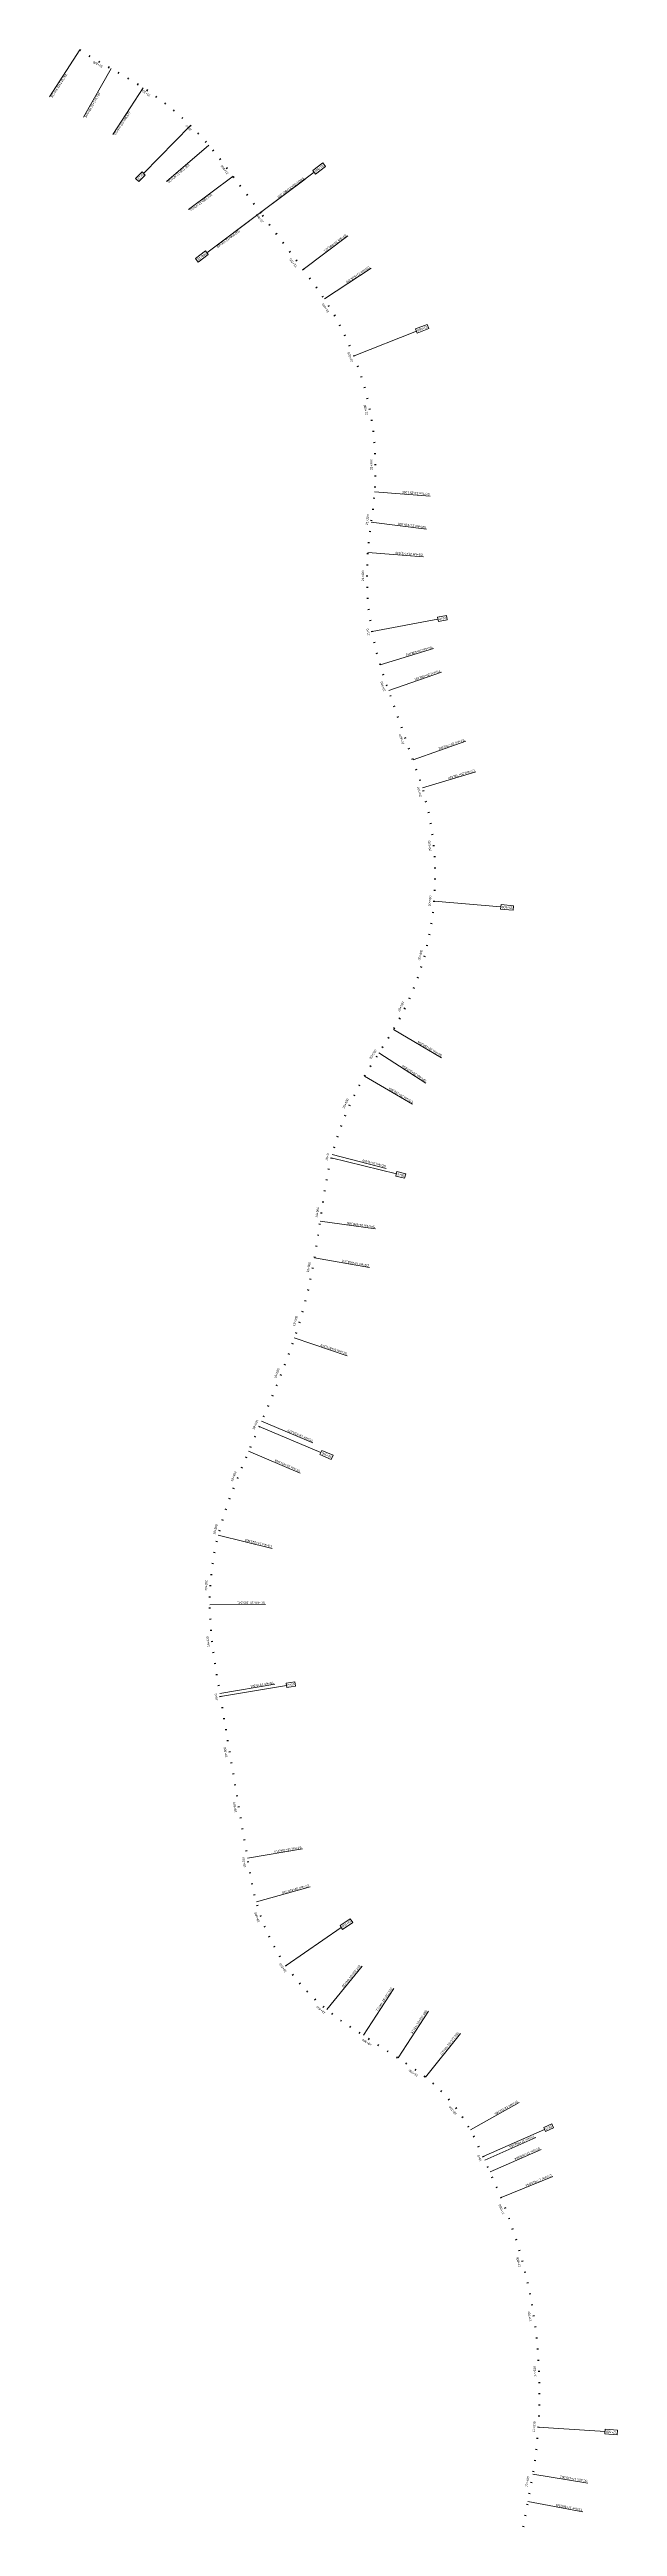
# Model space of a CAD drawing. Header units: metres. Extents: x 286368 to 330619, y 7396693 to 7466163.
# Drawn here: x 320720 to 321737, y 7405399 to 7409835 of the extents above; entities that cross this region are included whole.
import ezdxf

# ---------------------------------------------------------------- set-up
doc = ezdxf.new("R2010")
doc.units = ezdxf.units.M
doc.header["$MEASUREMENT"] = 0
for name, color, linetype, lineweight in [('U-HZ-ESTACAS', 3, 'Continuous', 30), ('U-HZ-KM', 1, 'Continuous', 20), ('U-HZ-NOTAVEIS', 2, 'Continuous', 30)]:
    doc.layers.add(name, color=color, linetype=linetype, lineweight=lineweight)
doc.layers.add('U-HZ-TRAÇO', color=3, linetype='TIC_LINE')
doc.styles.add('ARIAL', font='arial.ttf')
doc.styles.get("Standard").update_dxf_attribs({"font": 'arial.ttf'})
doc.linetypes.add('L7-V2_LINE', pattern='A,3.5,-0.25,["L7-V2",Standard,S=0.175,R=0,X=-0.05,Y=-0.1],-0.75', length=4.5)
doc.linetypes.add('TIC_LINE', pattern='A,3.5,-0.25,["TIC",Standard,S=0.175,R=0,X=-0.05,Y=-0.1],-0.5', length=4.25)

# ---------------------------------------------------------------- blocks, each defined once
blk = doc.blocks.new('AeccTick (TIC)')
at = {"layer": 'U-HZ-TRAÇO', "lineweight": -2}
blk.add_line((0, 0.75), (0, -0.75), dxfattribs=at)

msp = doc.modelspace()

# ---------------------------------------------------------------- linework, layer by layer
at = {"layer": 'U-HZ-KM', "linetype": 'Continuous', "lineweight": 0}
for p, q in [((320972.8, 7409698.7), (320888.8, 7409613)), ((320886, 7409615.8), (320874.6, 7409604.3)), ((320891.7, 7409610.2), (320886, 7409615.8)), ((320874.6, 7409604.3), (320880.4, 7409598.6)), ((320880.4, 7409598.6), (320891.7, 7409610.2)), ((321098.1, 7409543), (321002.1, 7409471)), ((320999.7, 7409474.2), (320981.8, 7409460.8)), ((320981.8, 7409460.8), (320986.7, 7409454.3)), ((320986.7, 7409454.3), (321004.5, 7409467.7)), ((321004.5, 7409467.7), (320999.7, 7409474.2))]:
    msp.add_line(p, q, dxfattribs=at)
at = {"layer": 'U-HZ-KM', "color": 1, "linetype": 'Continuous', "lineweight": 0}
for p, q in [((321098.1, 7409543), (321194, 7409615.1)), ((321209.5, 7409631.8), (321191.6, 7409618.3)), ((321191.6, 7409618.3), (321196.5, 7409611.9)), ((321196.5, 7409611.9), (321214.3, 7409625.3)), ((321214.3, 7409625.3), (321209.5, 7409631.8)), ((321265.6, 7409286.7), (321377.2, 7409330.8)), ((321396.5, 7409342.8), (321375.7, 7409334.6)), ((321375.7, 7409334.6), (321378.7, 7409327.1)), ((321378.7, 7409327.1), (321399.5, 7409335.3)), ((321399.5, 7409335.3), (321396.5, 7409342.8)), ((321431.1, 7408821.4), (321415.2, 7408818.5)), ((321415.2, 7408818.5), (321416.6, 7408810.5)), ((321432.5, 7408813.4), (321431.1, 7408821.4)), ((321297.9, 7408792.9), (321415.9, 7408814.5)), ((321416.6, 7408810.5), (321432.5, 7408813.4)), ((321408.9, 7408309.5), (321528.4, 7408299.4)), ((321528.8, 7408303.4), (321528.1, 7408295.3)), ((321528.1, 7408295.3), (321550.4, 7408293.4)), ((321551.1, 7408301.5), (321528.8, 7408303.4)), ((321550.4, 7408293.4), (321551.1, 7408301.5)), ((321224.9, 7407849.7), (321341.4, 7407821.2)), ((321342.4, 7407825.2), (321340.5, 7407817.3)), ((321340.5, 7407817.3), (321356.2, 7407813.5)), ((321358.1, 7407821.3), (321342.4, 7407825.2)), ((321356.2, 7407813.5), (321358.1, 7407821.3)), ((321095.8, 7407369), (321206.2, 7407322)), ((321207.8, 7407325.7), (321204.6, 7407318.3)), ((321204.6, 7407318.3), (321224.8, 7407309.7)), ((321228, 7407317.2), (321207.8, 7407325.7)), ((321224.8, 7407309.7), (321228, 7407317.2)), ((321159.4, 7406911.6), (321143.9, 7406909)), ((321143.9, 7406909), (321145.3, 7406901)), ((321160.8, 7406903.6), (321159.4, 7406911.6)), ((321026.3, 7406885.2), (321144.6, 7406905)), ((321145.3, 7406901), (321160.8, 7406903.6)), ((321144.1, 7406403.3), (321242.8, 7406471.4)), ((321258.6, 7406487.2), (321240.6, 7406474.7)), ((321240.6, 7406474.7), (321245.1, 7406468.1)), ((321245.1, 7406468.1), (321263.2, 7406480.5)), ((321263.2, 7406480.5), (321258.6, 7406487.2)), ((321619.6, 7406119.7), (321605.2, 7406113.4)), ((321605.2, 7406113.4), (321608.5, 7406106)), ((321608.5, 7406106), (321622.9, 7406112.3)), ((321622.9, 7406112.3), (321619.6, 7406119.7)), ((321497.1, 7406061.1), (321606.9, 7406109.7)), ((321595.4, 7405576.7), (321715.1, 7405568.5)), ((321715.4, 7405572.6), (321714.9, 7405564.5)), ((321714.9, 7405564.5), (321736.7, 7405563)), ((321737.3, 7405571.1), (321715.4, 7405572.6)), ((321736.7, 7405563), (321737.3, 7405571.1))]:
    msp.add_line(p, q, dxfattribs=at)
at = {"layer": 'U-HZ-NOTAVEIS', "color": 1, "linetype": 'Continuous', "lineweight": 0}
for p, q in [((320774.7, 7409834.2), (320720.4, 7409750.2)), ((320830.6, 7409801), (320781.2, 7409714)), ((320888.3, 7409766.6), (320833.7, 7409682.8)), ((321005.6, 7409663.6), (320929.7, 7409598.6)), ((321049.1, 7409608.3), (320969.1, 7409548.3)), ((321098.1, 7409543), (321178, 7409603.1)), ((321098.1, 7409543), (321018.1, 7409483)), ((321174.4, 7409441.3), (321254.4, 7409501.4)), ((321212.7, 7409388.3), (321296.1, 7409443.5)), ((321302.4, 7409042.8), (321402.1, 7409035.2)), ((321296.4, 7408988.4), (321395.6, 7408975.8)), ((321290.5, 7408933.9), (321390.2, 7408926.3)), ((321312.3, 7408733.1), (321408, 7408762)), ((321327.9, 7408686.7), (321422.2, 7408719.8)), ((321371.3, 7408562.9), (321465.7, 7408596)), ((321388, 7408512.7), (321483.9, 7408541.3)), ((321336.1, 7408079.6), (321422.4, 7408029.2)), ((321310.1, 7408038.1), (321394.1, 7407983.9)), ((321284.2, 7407996.5), (321370.5, 7407946.1)), ((321226.4, 7407856), (321323.3, 7407831.1)), ((321205, 7407736.6), (321304, 7407722.6)), ((321194.9, 7407670.6), (321293.3, 7407653.3)), ((321158.5, 7407527.3), (321253.3, 7407495.6)), ((321099.8, 7407378.5), (321191.8, 7407339.3)), ((321076.9, 7407324.5), (321168.9, 7407285.3)), ((321022.2, 7407174.3), (321119.2, 7407150.1)), ((321007.3, 7407049.2), (321107.3, 7407050.1)), ((321025.4, 7406890.4), (321124, 7406907)), ((321074.8, 7406595.5), (321173.4, 7406612)), ((321090.8, 7406517.2), (321187.1, 7406544)), ((321217, 7406324.3), (321280.1, 7406401.9)), ((321282.4, 7406278.3), (321337, 7406362.1)), ((321344.5, 7406237.8), (321399.2, 7406321.5)), ((321393.7, 7406203.4), (321456, 7406281.7)), ((321474, 7406108.9), (321561.3, 7406157.7)), ((321499.9, 7406054.9), (321591.4, 7406095.2)), ((321509.3, 7406033.5), (321600.8, 7406073.9)), ((321529.1, 7405987.6), (321621.6, 7406025.5)), ((321585.7, 7405492.3), (321684.5, 7405476.4)), ((321576.9, 7405443.1), (321675.1, 7405424.5))]:
    msp.add_line(p, q, dxfattribs=at)

# ---------------------------------------------------------------- block references
at = {"layer": 'U-HZ-TRAÇO', "linetype": 'L7-V2_LINE', "lineweight": 30}
for p, xscale, yscale, zscale, rotation in [((320775.4, 7409833.8), 2, 2, 2, 147.1786446221307), ((320792.4, 7409823.2), 1.999999999999999, 1.999999999999999, 1.999999999999999, 148.8622401253669), ((320809.6, 7409813), 2, 2, 2, 149.9253450422913), ((320826.9, 7409803.1), 1.999999999999999, 1.999999999999999, 1.999999999999999, 150.3679593729038), ((320844.3, 7409793.2), 1.999999999999999, 1.999999999999999, 1.999999999999999, 150.1900831172043), ((320861.6, 7409783.1), 2.000000000000001, 2.000000000000001, 2.000000000000001, 149.391716275193), ((320878.7, 7409772.7), 2.000000000000001, 2.000000000000001, 2.000000000000001, 147.9728588468698), ((320895.5, 7409761.9), 2.000000000000001, 2.000000000000001, 2.000000000000001, 145.99057435221), ((320911.8, 7409750.4), 2, 2, 2, 143.9070914611492), ((320927.8, 7409738.3), 1.999999999999999, 1.999999999999999, 1.999999999999999, 141.823608570123), ((320943.3, 7409725.6), 2, 2, 2, 139.7401256790813), ((320958.3, 7409712.4), 2, 2, 2, 137.656642788078), ((320972.8, 7409698.7), 2, 2, 2, 135.5731598970028), ((320986.9, 7409684.5), 2, 2, 2, 133.4896770059899), ((321000.4, 7409669.7), 1.999999999999999, 1.999999999999999, 1.999999999999999, 131.4061941149178), ((321013.3, 7409654.5), 2, 2, 2, 129.4289981558978), ((321025.8, 7409638.8), 2, 2, 2, 127.9964385321009), ((321038, 7409623), 1.999999999999999, 1.999999999999999, 1.999999999999999, 127.1561023642787), ((321050, 7409607), 2, 2, 2, 126.9060445205715), ((321062, 7409591), 2, 2, 2, 126.9060445205715), ((321074, 7409575), 2, 2, 2, 126.9060445205715), ((321086.1, 7409559), 2, 2, 2, 126.9060445205715), ((321098.1, 7409543), 2, 2, 2, 126.9060445205715)]:
    msp.add_blockref('AeccTick (TIC)', p, dxfattribs=dict(at, xscale=xscale, yscale=yscale, zscale=zscale, rotation=rotation))
at = {"layer": 'U-HZ-TRAÇO', "linetype": 'Continuous', "lineweight": 30}
for p, xscale, yscale, zscale, rotation in [((321098.1, 7409543), 2.000000000000001, 2.000000000000001, 2.000000000000001, 126.9060445205834), ((321100.2, 7409544.6), 2, 2, 2, 127.5175321320007)]:
    msp.add_blockref('AeccTick (TIC)', p, dxfattribs=dict(at, xscale=xscale, yscale=yscale, zscale=zscale, rotation=rotation))
at = {"layer": 'U-HZ-TRAÇO', "color": 40, "linetype": 'Continuous', "lineweight": 30}
for p, xscale, yscale, zscale, rotation in [((321098.1, 7409543), 2, 2, 2, 126.9060445205834), ((321102.5, 7409537.2), 2, 2, 2, 126.9060445205834), ((321114.5, 7409521.2), 2, 2, 2, 126.9060445205834), ((321126.5, 7409505.2), 2, 2, 2, 126.9060445205834), ((321138.5, 7409489.2), 2, 2, 2, 126.9060445205834), ((321150.5, 7409473.2), 2, 2, 2, 126.9060445205834), ((321162.5, 7409457.2), 2, 2, 2, 126.9060445205834), ((321174.5, 7409441.2), 2, 2, 2, 126.9060328469802), ((321186.5, 7409425.2), 2, 2, 2, 126.5836073085679), ((321198.3, 7409409.1), 2, 2, 2, 125.6240444428795), ((321209.7, 7409392.7), 2, 2, 2, 124.0273442499148), ((321220.6, 7409375.9), 2, 2, 2, 121.9660669022075), ((321230.9, 7409358.8), 1.999999999999999, 1.999999999999999, 1.999999999999999, 119.8825840108355), ((321240.5, 7409341.2), 2, 2, 2, 117.7991011194257), ((321249.6, 7409323.4), 2, 2, 2, 115.7156182281285), ((321257.9, 7409305.2), 2, 2, 2, 113.6321353367595), ((321265.6, 7409286.7), 2, 2, 2, 111.5486524453924), ((321272.6, 7409268), 2, 2, 2, 109.4651695539714), ((321278.9, 7409249), 2, 2, 2, 107.381686662622), ((321284.5, 7409229.8), 2, 2, 2, 105.2982037712832), ((321289.5, 7409210.5), 2, 2, 2, 103.2147208798547), ((321293.7, 7409190.9), 2, 2, 2, 101.1312379885363), ((321297.2, 7409171.2), 2, 2, 2, 99.04775509713373), ((321300, 7409151.4), 2, 2, 2, 96.96427220577986), ((321302, 7409131.5), 2, 2, 2, 94.8807893143875), ((321303.4, 7409111.6), 2, 2, 2, 92.79730642301458), ((321304, 7409091.6), 2, 2, 2, 90.71382353170931), ((321303, 7409051.6), 2, 2, 2, 86.5468577489925), ((321303.9, 7409071.6), 2, 2, 2, 88.63034064035897), ((321299.3, 7409011.8), 1.999999999999999, 1.999999999999999, 1.999999999999999, 83.30546908263673), ((321301.5, 7409031.7), 2, 2, 2, 84.58264464231824), ((321292.1, 7408952.2), 2, 2, 2, 84.03798527501424), ((321294.4, 7408972.1), 2, 2, 2, 83.03313939898472), ((321296.9, 7408991.9), 1.999999999999999, 1.999999999999999, 1.999999999999999, 82.78896733485887), ((321289.2, 7408912.3), 2, 2, 2, 87.88443059606193), ((321290.3, 7408932.3), 2, 2, 2, 85.80094770469667), ((321288.9, 7408892.3), 2, 2, 2, 89.96791348753057), ((321289.2, 7408872.3), 1.999999999999999, 1.999999999999999, 1.999999999999999, 92.05139637885478), ((321290.3, 7408852.4), 2, 2, 2, 94.13487927028496), ((321292.1, 7408832.4), 2, 2, 2, 96.21836216161277), ((321294.6, 7408812.6), 2, 2, 2, 98.30184505303616), ((321297.9, 7408792.9), 1.999999999999999, 1.999999999999999, 1.999999999999999, 100.3853279444278), ((321301.8, 7408773.3), 2, 2, 2, 102.4688108357443), ((321306.5, 7408753.8), 2, 2, 2, 104.5522937271475), ((321311.9, 7408734.6), 2, 2, 2, 106.6357766185681), ((321317.9, 7408715.5), 2, 2, 2, 108.355800063498), ((321324.4, 7408696.6), 2, 2, 2, 109.2278427801976), ((321331, 7408677.7), 2, 2, 2, 109.3452390696188), ((321337.6, 7408658.8), 2, 2, 2, 109.3452390696188), ((321344.3, 7408640), 2, 2, 2, 109.3452390696188), ((321350.9, 7408621.1), 2, 2, 2, 109.3452390696188), ((321357.5, 7408602.2), 2, 2, 2, 109.3452390696188), ((321364.1, 7408583.3), 2, 2, 2, 109.3452390696188), ((321370.8, 7408564.5), 2, 2, 2, 109.3452390696188), ((321377.3, 7408545.6), 2, 2, 2, 109.0143450661668), ((321383.7, 7408526.6), 2, 2, 2, 107.8965183246921), ((321389.5, 7408507.5), 2, 2, 2, 106.0199787916827), ((321394.7, 7408488.2), 2, 2, 2, 103.9307981348797), ((321399.2, 7408468.7), 2, 2, 2, 101.8416174781097), ((321402.9, 7408449), 2, 2, 2, 99.7524368212193), ((321405.9, 7408429.3), 2, 2, 2, 97.66325616439562), ((321408.3, 7408409.4), 1.999999999999999, 1.999999999999999, 1.999999999999999, 95.57407550760378), ((321409.8, 7408389.5), 2, 2, 2, 93.48489485082764), ((321410.2, 7408329.5), 2, 2, 2, 87.2173528804031), ((321410.7, 7408369.5), 2, 2, 2, 91.3957141939792), ((321410.8, 7408349.5), 1.999999999999999, 1.999999999999999, 1.999999999999999, 89.30653353723345), ((321406.8, 7408289.7), 2, 2, 2, 83.03899156673829), ((321408.9, 7408309.5), 1.999999999999999, 1.999999999999999, 1.999999999999999, 85.12817222354894), ((321400.5, 7408250.2), 2, 2, 2, 78.86063025311677), ((321404, 7408269.9), 2, 2, 2, 80.94981090998012), ((321391.4, 7408211.2), 2, 2, 2, 74.68226893952681), ((321396.3, 7408230.6), 2, 2, 2, 76.77144959631232), ((321372.4, 7408154.3), 2, 2, 2, 68.41472696906904), ((321379.4, 7408173.1), 2, 2, 2, 70.50390762588255), ((321385.7, 7408192), 2, 2, 2, 72.59308828271611), ((321356.3, 7408117.7), 2, 2, 2, 64.23636565548608), ((321364.7, 7408135.9), 2, 2, 2, 66.3255463122553), ((321327.4, 7408065.2), 2, 2, 2, 58.27409967497606), ((321337.6, 7408082.4), 2, 2, 2, 60.05800434179655), ((321347.3, 7408099.9), 2, 2, 2, 62.14718499859722), ((321305.9, 7408031.5), 2, 2, 2, 57.23840615176022), ((321316.7, 7408048.3), 2, 2, 2, 57.33008707903994), ((321274.9, 7407980.1), 2, 2, 2, 61.68649536532862), ((321284.7, 7407997.5), 2, 2, 2, 59.60476523610426), ((321295.1, 7408014.6), 2, 2, 2, 57.99746361950626), ((321257.3, 7407944.2), 2, 2, 2, 65.8534611481406), ((321265.8, 7407962.3), 2, 2, 2, 63.76997825673613), ((321235.8, 7407888.2), 2, 2, 2, 72.10390982225422), ((321242.2, 7407907.1), 2, 2, 2, 70.02042693086959), ((321249.4, 7407925.8), 2, 2, 2, 67.93694403954498), ((321224.9, 7407849.7), 2, 2, 2, 76.25297303344665), ((321230, 7407869.1), 2, 2, 2, 74.18739271366317), ((321216.5, 7407810.6), 2, 2, 2, 79.51155526916048), ((321220.4, 7407830.2), 2, 2, 2, 78.05392401218424), ((321207.1, 7407751.4), 2, 2, 2, 81.82453070952091), ((321210, 7407771.2), 2, 2, 2, 81.3968586178288), ((321213.1, 7407790.9), 2, 2, 2, 80.62586680437532), ((321201.4, 7407711.8), 2, 2, 2, 81.64991572762098), ((321204.3, 7407731.6), 2, 2, 2, 81.90888307945163), ((321195.1, 7407672.3), 2, 2, 2, 80.10202185867557), ((321198.4, 7407692), 2, 2, 2, 81.04762865402895), ((321187.5, 7407633), 2, 2, 2, 77.81138600908062), ((321191.5, 7407652.6), 2, 2, 2, 78.95730159940037), ((321173.1, 7407574.8), 2, 2, 2, 74.37363923830502), ((321178.3, 7407594.1), 2, 2, 2, 75.51955482853968), ((321183.1, 7407613.5), 2, 2, 2, 76.66547041885993), ((321161.5, 7407536.5), 2, 2, 2, 72.08180805775957), ((321167.5, 7407555.6), 2, 2, 2, 73.2277236480454), ((321148.5, 7407498.7), 2, 2, 2, 69.96524731309557), ((321155.2, 7407517.5), 2, 2, 2, 70.95990341753328), ((321126.8, 7407442.7), 2, 2, 2, 67.82697562228833), ((321134.2, 7407461.3), 1.999999999999999, 1.999999999999999, 1.999999999999999, 68.39755573624602), ((321141.5, 7407479.9), 2, 2, 2, 69.11061571693062), ((321111.4, 7407405.8), 2, 2, 2, 67.11488209902183), ((321119.2, 7407424.3), 2, 2, 2, 67.3993489138337), ((321095.8, 7407369), 2, 2, 2, 66.95672237319444), ((321103.6, 7407387.4), 2, 2, 2, 66.9736419288351), ((321072.3, 7407313.8), 2, 2, 2, 67.00493362486574), ((321080.1, 7407332.2), 2, 2, 2, 66.95672237319444), ((321088, 7407350.6), 2, 2, 2, 66.95672237319444), ((321056.9, 7407276.9), 2, 2, 2, 67.91015411633295), ((321064.5, 7407295.4), 2, 2, 2, 67.31436741306204), ((321035.9, 7407220.7), 2, 2, 2, 71.4026009495605), ((321042.5, 7407239.6), 2, 2, 2, 69.95717622585877), ((321049.5, 7407258.3), 2, 2, 2, 68.79168955301135), ((321024.3, 7407182.4), 2, 2, 2, 75.09834233869225), ((321029.8, 7407201.6), 2, 2, 2, 73.1204581691405), ((321015.5, 7407143.4), 2, 2, 2, 79.62346169749753), ((321019.5, 7407163), 2, 2, 2, 77.33163051701521), ((321009.9, 7407103.8), 2, 2, 2, 84.20712405862692), ((321012.3, 7407123.7), 2, 2, 2, 81.91529287812199), ((321007.4, 7407063.9), 2, 2, 2, 88.79078641975578), ((321007.4, 7407043.9), 2, 2, 2, 91.05022484236716), ((321008.3, 7407083.9), 2, 2, 2, 86.49895523921816), ((321008.1, 7407023.9), 2, 2, 2, 93.06636353033969), ((321009.5, 7407004), 1.999999999999999, 1.999999999999999, 1.999999999999999, 94.8248894062111), ((321011.5, 7406984), 2, 2, 2, 96.31252565976344), ((321013.9, 7406964.2), 2, 2, 2, 97.52111017687064), ((321016.7, 7406944.4), 2, 2, 2, 98.4461839128155), ((321019.7, 7406924.6), 2, 2, 2, 99.08568430082826), ((321023, 7406904.9), 2, 2, 2, 99.43887886920658), ((321026.3, 7406885.2), 2, 2, 2, 99.5158243423884), ((321029.6, 7406865.4), 2, 2, 2, 99.5158243423884), ((321032.9, 7406845.7), 2, 2, 2, 99.5158243423884), ((321036.2, 7406826), 2, 2, 2, 99.5158243423884), ((321039.5, 7406806.3), 2, 2, 2, 99.5158243423884), ((321042.8, 7406786.5), 2, 2, 2, 99.5158243423884), ((321046.1, 7406766.8), 2, 2, 2, 99.5158243423884), ((321049.4, 7406747.1), 2, 2, 2, 99.5158243423884), ((321052.7, 7406727.4), 2, 2, 2, 99.5158243423884), ((321056, 7406707.6), 2, 2, 2, 99.5158243423884), ((321059.3, 7406687.9), 2, 2, 2, 99.5158243423884), ((321062.6, 7406668.2), 2, 2, 2, 99.5158243423884), ((321065.9, 7406648.5), 2, 2, 2, 99.5158243423884), ((321069.2, 7406628.7), 2, 2, 2, 99.5158243423884), ((321072.5, 7406609), 2, 2, 2, 99.5158243423884), ((321075.9, 7406589.3), 2, 2, 2, 99.5533441689206), ((321079.3, 7406569.6), 2, 2, 2, 100.1681383195212), ((321083, 7406549.9), 2, 2, 2, 101.5368243058202), ((321087.3, 7406530.4), 2, 2, 2, 103.6594021278177), ((321092.5, 7406511.1), 2, 2, 2, 106.4983519589781), ((321098.7, 7406492.1), 2, 2, 2, 109.5139193017834), ((321105.9, 7406473.4), 1.999999999999999, 1.999999999999999, 1.999999999999999, 112.5294866445869), ((321114, 7406455.2), 2, 2, 2, 115.5450539873553), ((321123.1, 7406437.3), 1.999999999999999, 1.999999999999999, 1.999999999999999, 118.5606213300734), ((321133.1, 7406420), 2, 2, 2, 121.5761886729286), ((321144.1, 7406403.3), 2, 2, 2, 124.5917560156962), ((321155.8, 7406387.1), 2, 2, 2, 127.6073233585355), ((321168.5, 7406371.6), 2, 2, 2, 130.6228907013559), ((321181.9, 7406356.8), 2, 2, 2, 133.6384580440659), ((321196.1, 7406342.7), 2, 2, 2, 136.6540253868962), ((321211, 7406329.3), 2, 2, 2, 139.6695927297308), ((321226.5, 7406316.8), 2, 2, 2, 142.5462261587362), ((321242.6, 7406304.9), 2, 2, 2, 144.727155234406), ((321259.1, 7406293.6), 2, 2, 2, 146.1541924743774), ((321275.8, 7406282.6), 2, 2, 2, 146.8273378786503), ((321292.6, 7406271.7), 1.999999999999999, 1.999999999999999, 1.999999999999999, 146.8855253608835), ((321309.3, 7406260.7), 1.999999999999999, 1.999999999999999, 1.999999999999999, 146.8855253608835), ((321326.1, 7406249.8), 1.999999999999999, 1.999999999999999, 1.999999999999999, 146.8855253608835), ((321342.8, 7406238.9), 1.999999999999999, 1.999999999999999, 1.999999999999999, 146.8855253608835), ((321359.5, 7406227.9), 2, 2, 2, 146.4055948931307), ((321376.1, 7406216.6), 1.999999999999999, 1.999999999999999, 1.999999999999999, 144.738366923125), ((321392.1, 7406204.7), 2, 2, 2, 141.87747687993), ((321407.5, 7406191.9), 2, 2, 2, 138.3028552318123), ((321422, 7406178.1), 2, 2, 2, 134.7218690122211), ((321435.6, 7406163.5), 2, 2, 2, 131.1408827927313), ((321448.3, 7406148), 2, 2, 2, 127.5598965730456), ((321459.9, 7406131.8), 2, 2, 2, 123.9789103535588), ((321470.6, 7406114.9), 1.999999999999999, 1.999999999999999, 1.999999999999999, 120.3979241339148), ((321480.2, 7406097.3), 2, 2, 2, 117.0755422322102), ((321488.9, 7406079.3), 2, 2, 2, 114.8771174946823), ((321497.1, 7406061.1), 2, 2, 2, 113.8723548303436), ((321505.2, 7406042.8), 2, 2, 2, 113.8026499215289), ((321513.3, 7406024.5), 2, 2, 2, 113.7423027580221), ((321521.3, 7406006.2), 2, 2, 2, 113.2479707097731), ((321529, 7405987.7), 2, 2, 2, 112.2554144918451), ((321536.4, 7405969.1), 2, 2, 2, 111.0098692702469), ((321543.4, 7405950.4), 2, 2, 2, 109.7643088460715), ((321549.9, 7405931.5), 2, 2, 2, 108.5187484218386), ((321556.1, 7405912.5), 2, 2, 2, 107.2731879976691), ((321561.8, 7405893.3), 2, 2, 2, 106.0276275734362), ((321567.1, 7405874), 2, 2, 2, 104.7820671492407), ((321572, 7405854.6), 2, 2, 2, 103.5365067250658), ((321576.5, 7405835.1), 2, 2, 2, 102.2909463008492), ((321580.5, 7405815.6), 2, 2, 2, 101.0453858766609), ((321584.1, 7405795.9), 1.999999999999999, 1.999999999999999, 1.999999999999999, 99.79982545244354), ((321587.3, 7405776.1), 2, 2, 2, 98.55426502827656), ((321590.1, 7405756.3), 1.999999999999999, 1.999999999999999, 1.999999999999999, 97.30870460406703), ((321592.4, 7405736.5), 2, 2, 2, 96.0631441798581), ((321594.3, 7405716.6), 1.999999999999999, 1.999999999999999, 1.999999999999999, 94.81758375570651), ((321595.8, 7405696.6), 2, 2, 2, 93.5720233314583), ((321596.8, 7405676.6), 2, 2, 2, 92.32646290727726), ((321597.4, 7405656.7), 2, 2, 2, 91.08090248311821), ((321597.6, 7405636.7), 1.999999999999999, 1.999999999999999, 1.999999999999999, 89.83534205886535), ((321596.6, 7405596.7), 2, 2, 2, 87.3442212105176), ((321597.3, 7405616.7), 2, 2, 2, 88.58978163471565), ((321591.8, 7405536.9), 2, 2, 2, 83.60753993789812), ((321593.8, 7405556.8), 1.999999999999999, 1.999999999999999, 1.999999999999999, 84.8531003621313), ((321595.4, 7405576.7), 2, 2, 2, 86.09866078631013), ((321586.5, 7405497.2), 2, 2, 2, 81.11641908950874), ((321589.4, 7405517), 1.999999999999999, 1.999999999999999, 1.999999999999999, 82.36197951368317), ((321579.6, 7405457.8), 2, 2, 2, 79.3908498353691), ((321583.2, 7405477.5), 2, 2, 2, 80.01211945067479), ((321572.2, 7405418.5), 2, 2, 2, 79.25185494521429), ((321575.9, 7405438.2), 2, 2, 2, 79.25185494521429), ((321568.5, 7405398.9), 2, 2, 2, 79.25185494521429)]:
    msp.add_blockref('AeccTick (TIC)', p, dxfattribs=dict(at, xscale=xscale, yscale=yscale, zscale=zscale, rotation=rotation))

# ---------------------------------------------------------------- texts
at = {"layer": 'U-HZ-ESTACAS', "style": 'ARIAL'}
for s, rotation, p in [('22+200', 149.9253, (320816, 7409805.4)), ('22+100', 145.9906, (320901.4, 7409753.9)), ('22+0', 135.5732, (320975, 7409692)), ('21+900', 127.1561, (321041, 7409613.5))]:
    msp.add_text(s, height=4, rotation=rotation, dxfattribs=at).set_placement(p)
at = {"layer": 'U-HZ-ESTACAS', "color": 40, "linetype": 'Continuous', "lineweight": 30, "char_height": 4, "attachment_point": 8, "style": 'ARIAL'}
for s, insert, rotation in [('{\\C3;21+800}', (321098.2, 7409534), 126.906), ('{\\C3;21+700}', (321158.3, 7409454.1), 126.906), ('{\\C3;21+600}', (321216.2, 7409373.1), 121.9661), ('{\\C3;21+500}', (321260.7, 7409284.8), 111.5487), ('{\\C3;21+400}', (321288.5, 7409189.9), 101.1312), ('{\\C3;21+300}', (321298.7, 7409091.5), 90.7138), ('{\\C3;21+200}', (321291.7, 7408992.6), 82.789), ('{\\C3;21+100}', (321283.6, 7408892.3), 89.9679), ('{\\C3;21+0}', (321292.7, 7408791.9), 100.3853), ('{\\C3;20+900}', (321319.4, 7408694.8), 109.2278), ('{\\C3;20+800}', (321352.5, 7408600.5), 109.3452), ('{\\C3;20+700}', (321384.5, 7408506), 106.02), ('{\\C3;20+600}', (321403, 7408408.9), 95.5741), ('{\\C3;20+500}', (321403.6, 7408310), 85.1282), ('{\\C3;20+400}', (321386.3, 7408212.6), 74.6823), ('{\\C3;20+300}', (321351.6, 7408120), 64.2364), ('{\\C3;20+200}', (321301.4, 7408034.3), 57.2384), ('{\\C3;20+100}', (321252.5, 7407946.4), 65.8535), ('{\\C3;20+0}', (321219.7, 7407851), 76.253), ('{\\C3;19+900}', (321201.9, 7407752.1), 81.8245), ('{\\C3;19+800}', (321186.3, 7407653.6), 78.9573), ('{\\C3;19+700}', (321162.4, 7407557.1), 73.2277), ('{\\C3;19+600}', (321129.3, 7407463.2), 68.3976), ('{\\C3;19+500}', (321090.9, 7407371.1), 66.9567), ('{\\C3;19+400}', (321052, 7407278.8), 67.9102), ('{\\C3;19+300}', (321019.2, 7407183.8), 75.0983), ('{\\C3;19+200}', (321003, 7407084.2), 86.499), ('{\\C3;19+100}', (321006.2, 7406983.5), 96.3125), ('{\\C3;19+0}', (321021.1, 7406884.3), 99.5158), ('{\\C3;18+900}', (321037.6, 7406785.7), 99.5158), ('{\\C3;18+800}', (321054.1, 7406687), 99.5158), ('{\\C3;18+700}', (321070.7, 7406588.4), 99.5533), ('{\\C3;18+600}', (321093.7, 7406490.3), 109.5139), ('{\\C3;18+500}', (321139.7, 7406400.3), 124.5918), ('{\\C3;18+400}', (321207.5, 7406325.3), 139.6696), ('{\\C3;18+300}', (321289.7, 7406267.3), 146.8855), ('{\\C3;18+200}', (321373, 7406212.3), 144.7384), ('{\\C3;18+100}', (321444.1, 7406144.8), 127.5599), ('{\\C3;18+0}', (321492.3, 7406059), 113.8724), ('{\\C3;17+900}', (321531.5, 7405967.3), 111.0099), ('{\\C3;17+800}', (321562, 7405872.7), 104.7821), ('{\\C3;17+700}', (321582.1, 7405775.4), 98.5543), ('{\\C3;17+600}', (321591.5, 7405676.4), 92.3265), ('{\\C3;17+500}', (321590.2, 7405577.1), 86.0987), ('{\\C3;17+400}', (321578, 7405478.4), 80.0121)]:
    msp.add_mtext(s, dxfattribs=dict(at, insert=insert, rotation=rotation))
at = {"layer": 'U-HZ-KM', "style": 'ARIAL'}
for s, rotation, p in [('22+0', 45.5732, (320880.2, 7409601.4)), ('21+800', 36.906, (320986.9, 7409457.1))]:
    msp.add_text(s, height=4, rotation=rotation, dxfattribs=at).set_placement(p)
at = {"layer": 'U-HZ-KM', "color": 40, "linetype": 'Continuous', "lineweight": 30, "char_height": 4, "attachment_point": 6, "style": 'ARIAL'}
for s, insert, rotation in [('{\\C1;21+807}', (321195.6, 7409616.3), 216.906), ('{\\C1;21+500}', (321379.1, 7409331.5), 201.5487), ('{\\C1;21+0}', (321417.9, 7408814.9), 190.3853), ('{\\C1;20+500}', (321530.4, 7408299.2), 175.1282), ('{\\C1;20+0}', (321343.4, 7407820.8), 166.253), ('{\\C1;19+500}', (321208.1, 7407321.2), 156.9567), ('{\\C1;19+0}', (321146.6, 7406905.3), 189.5158), ('{\\C1;18+500}', (321244.5, 7406472.5), 214.5918), ('{\\C1;18+0}', (321608.7, 7406110.5), 203.8724), ('{\\C1;17+500}', (321717.1, 7405568.4), 176.0987)]:
    msp.add_mtext(s, dxfattribs=dict(at, insert=insert, rotation=rotation))
at = {"layer": 'U-HZ-NOTAVEIS', "style": 'ARIAL'}
for s, rotation, p in [('SC=km 22+240,761', 57.1023, (320725.5, 7409748.2)), ('SPI=km 22+175,733', 60.3821, (320786.4, 7409712.3)), ('CS=km 22+108,577', 56.8841, (320838.7, 7409680.8)), ('SC=km 21+951,982', 40.571, (320933.9, 7409595.2)), ('TS=km 21+881,621', 36.906, (320973.2, 7409544.7)), ('BP=km 21+800,000', 36.906, (321022, 7409479.3))]:
    msp.add_text(s, height=4, rotation=rotation, dxfattribs=at).set_placement(p)
at = {"layer": 'U-HZ-NOTAVEIS', "linetype": 'Continuous', "lineweight": 30, "char_height": 4, "style": 'ARIAL'}
for s, insert, attachment_point, rotation in [('FINAL=km 21+807,302', (321176.3, 7409603.3), 1, 216.906), ('ST=km 21+680,121', (321252.6, 7409501.6), 1, 216.906), ('CS=km 21+614,720', (321294.3, 7409443.8), 1, 213.4995), ('{\\C256;SC=km 21+251,200}', (321401, 7409036.6), 1, 175.6301), ('{\\C256;SPI=km 21+196,420}', (321394.5, 7408977.2), 1, 172.7768), ('{\\C256;CS=km 21+141,640}', (321389, 7408927.7), 1, 175.6301), ('{\\C256;SC=km 20+938,491}', (321406.5, 7408762.9), 1, 196.793), ('{\\C256;TS=km 20+889,491}', (321420.6, 7408720.6), 1, 199.3452), ('{\\C256;ST=km 20+758,302}', (321464, 7408596.8), 1, 199.3452), ('{\\C256;CS=km 20+705,429}', (321482.3, 7408542.1), 1, 196.5871), ('{\\C256;SC=km 20+256,854}', (321422, 7408031), 1, 149.7294), ('{\\C256;CS=km 20+158,854}', (321370.1, 7407947.8), 1, 149.7224), ('{\\C256;SPI=km 20+207,854}', (321393.8, 7407985.6), 1, 147.1728), ('{\\C256;SC=km 20+6,459}', (321322.4, 7407832.7), 1, 165.598), ('{\\C256;SPI=km 19+885,086}', (321302.9, 7407724), 1, 171.92), ('{\\C256;CS=km 19+818,331}', (321292.3, 7407654.8), 1, 170.0076), ('{\\C256;SC=km 19+670,279}', (321252.5, 7407497.2), 1, 161.5248), ('{\\C256;TS=km 19+510,279}', (321191.2, 7407341), 1, 156.9567), ('{\\C256;ST=km 19+451,603}', (321168.2, 7407287), 1, 156.9567), ('{\\C256;CS=km 19+291,603}', (321118.3, 7407151.6), 1, 166.002), ('{\\C256;SC=km 19+165,341}', (321106.1, 7407051.3), 1, 180.4705), ('{\\C256;TS=km 19+5,341}', (321122.5, 7406908), 1, 189.5158), ('{\\C256;ST=km 18+706,310}', (321172, 7406613.1), 1, 189.5158), ('CS=km 18+626,310', (321185.6, 7406544.9), 1, 195.547), ('SC=km 18+392,142', (321278.3, 7406401.7), 9, 50.8544), ('TS=km 18+312,142', (321335.3, 7406361.7), 9, 56.8855), ('ST=km 18+237,935', (321397.4, 7406321.2), 9, 56.8855), ('CS=km 18+177,935', (321454.2, 7406281.5), 9, 51.514), ('SC=km 18+53,165', (321559.6, 7406158.2), 1, 209.1741), ('TS=km 17+993,165', (321589.7, 7406095.9), 1, 203.8026), ('CS=km 17+919,844', (321620, 7406026.1), 1, 202.2457), ('SC=km 17+415,061', (321683.4, 7405477.8), 1, 170.8088), ('TS=km 17+365,061', (321674.1, 7405426), 1, 169.2519)]:
    msp.add_mtext(s, dxfattribs=dict(at, insert=insert, attachment_point=attachment_point, rotation=rotation))
at = {"layer": 'U-HZ-NOTAVEIS', "linetype": 'Continuous', "lineweight": 30, "insert": (321599.1, 7406074.5), "char_height": 4, "width": 48.562, "attachment_point": 1, "rotation": 203.8026, "style": 'ARIAL'}
msp.add_mtext('ST=km 17+969,844', dxfattribs=at)

doc.saveas('drawing.dxf')
